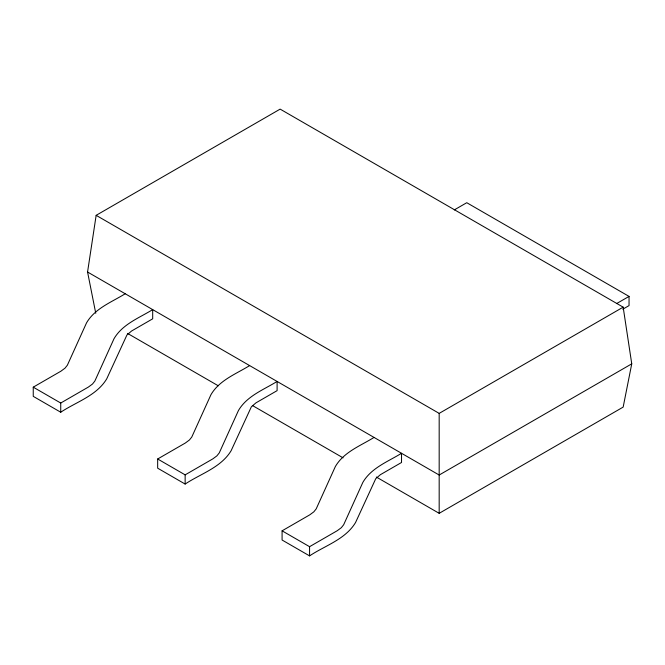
<?xml version="1.0" encoding="UTF-8"?>
<svg xmlns="http://www.w3.org/2000/svg" width="665" height="665" viewBox="0 0 665 665"><rect width="100%" height="100%" fill="white"/><g stroke="black" fill="none" stroke-linecap="round" stroke-linejoin="round"><path stroke-width="1" d="M95.752 313.265L87.564 272.018L96.151 215.335L280.14 109.118L623.163 307.155L631.75 363.838L623.163 407.096L439.174 513.322L376.315 477.029M125.211 293.755C111.629 302.176 94.995 308.319 86.541 322.849L67.356 365.226L65.004 368.169L60.897 371.203L33.25 387.163L33.25 396.357L60.731 412.225C76.309 401.86 96.558 395.758 106.716 378.867L126.94 334.977L131.57 331.012L152.692 318.818L152.692 309.624C139.085 318.003 122.476 324.171 114.014 338.718L94.837 381.087L92.485 384.038L88.379 387.063L60.731 403.032L33.25 387.163M454.278 209.924L466.764 202.709L629.048 296.407L629.048 305.601L622.806 309.2M249.624 365.592C236.042 374.004 219.417 380.147 210.955 394.686L191.769 437.055L189.417 439.997L185.319 443.031L157.663 458.991L157.663 468.185L185.144 484.054C200.722 473.688 220.971 467.586 231.137 450.695L251.362 406.805L255.983 402.84L277.106 390.646L277.106 381.452C263.498 389.84 246.89 396.007 238.436 410.546L219.251 452.923L216.898 455.866L212.792 458.9L185.144 474.86L157.663 458.991M374.046 437.42C360.463 445.841 343.83 451.984 335.368 466.514L316.191 508.883L313.838 511.834L309.732 514.86L282.085 530.828L282.085 540.022L309.566 555.882C325.135 545.524 345.393 539.423 355.551 522.524L375.775 478.642L380.405 474.677L401.527 462.483L401.527 453.289C387.919 461.668 371.311 467.836 362.849 482.383L343.664 524.751L341.32 527.694L337.213 530.728L309.566 546.688L282.085 530.828M616.555 303.614L629.048 296.407M96.151 215.335L439.174 413.381L623.163 307.155M631.75 363.838L439.174 475.026L87.564 272.018M127.58 333.423L218.27 385.791M252.392 405.492L343.09 457.852M439.174 413.381L439.174 513.322M309.566 546.688L309.566 555.882M185.144 474.86L185.144 484.054M60.731 403.032L60.731 412.225"/></g></svg>
